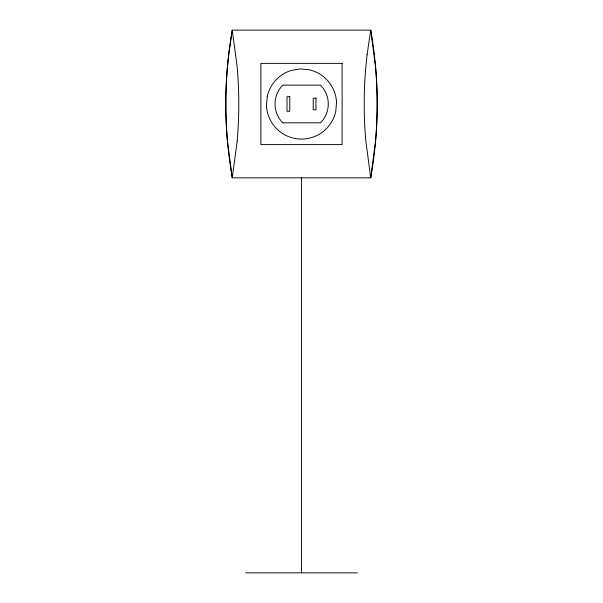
<?xml version="1.0" encoding="UTF-8"?>
<svg xmlns="http://www.w3.org/2000/svg" width="603" height="603" viewBox="0 0 603 603"><rect width="100%" height="100%" fill="white"/><g stroke="black" fill="none" stroke-linecap="round" stroke-linejoin="round"><path stroke-width="0.9" d="M282.709 122.824L320.479 122.824A26.638 26.638 0 0 0 320.479 85.151L282.807 85.151A26.638 26.638 0 0 0 282.807 122.824M245.594 572.85L357.406 572.85M301.5 177.47L301.5 572.85M267.265 96.359L266.458 105.48A35.072 35.072 0 0 0 335.735 111.615L336.542 102.495A35.072 35.072 0 0 0 309.128 69.752L300.008 68.946L290.993 70.528A35.072 35.072 0 0 0 267.265 96.359M228.695 54.624L227.437 66.925A302.578 214.758 90 0 0 227.437 141.049L232.276 177.825L370.724 177.825L375.563 141.049A302.578 214.758 90 0 0 375.563 66.925L370.724 30.15L232.276 30.15L228.695 54.624M237.16 141.049L232.276 177.825A425.153 425.153 0 0 1 232.276 30.15L237.16 66.925A300.332 213.168 90 0 1 237.16 141.049M367.106 54.624L365.84 66.925A300.332 213.168 -90 0 0 365.84 141.049L370.724 177.825A425.153 425.153 0 0 0 370.724 30.15L367.106 54.624M342.112 63.375L260.888 63.375L260.888 144.599L342.112 144.599L342.112 63.375M289.779 96.699L287.013 96.699L287.013 111.276L289.779 111.276L289.779 96.699M315.987 98.168L313.221 98.168L313.221 109.799L315.987 109.799L315.987 98.168"/></g></svg>
